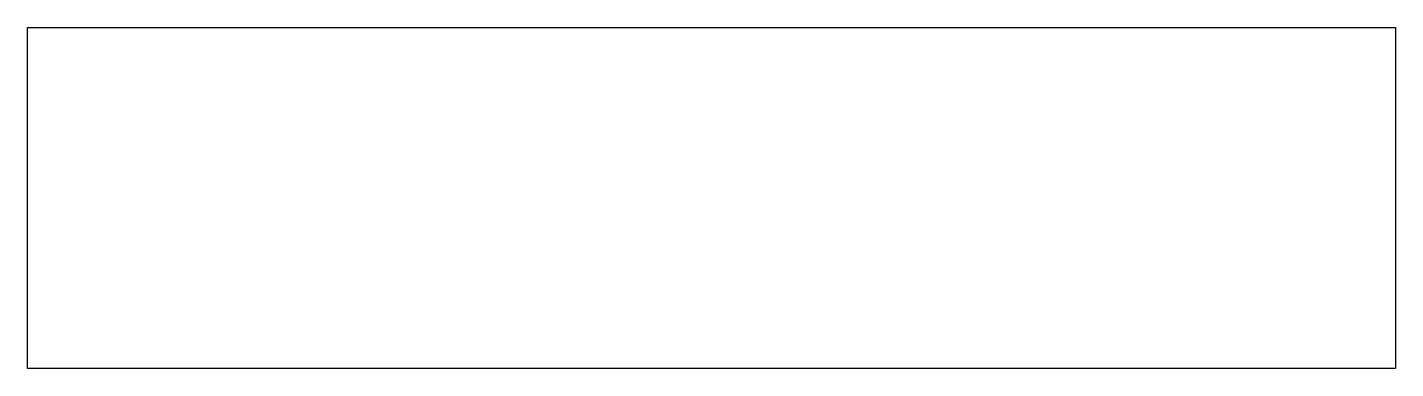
# Model space of a CAD drawing. Extents: x 0.76 to 5.22, y 4.32 to 5.43.
import ezdxf

# ---------------------------------------------------------------- set-up
doc = ezdxf.new("R2010")
doc.units = 0
doc.layers.get('0').update_dxf_attribs({"linetype": 'CONTINUOUS'})

msp = doc.modelspace()

# ---------------------------------------------------------------- linework, layer by layer
at = {"color": 0}
for p, q in [((0.763889, 4.31944), (0.763889, 5.43056)), ((0.763889, 5.43056), (5.22222, 5.43056)), ((5.22222, 5.43056), (5.22222, 4.31944)), ((5.22222, 4.31944), (0.763889, 4.31944))]:
    msp.add_line(p, q, dxfattribs=at)

doc.saveas('drawing.dxf')
